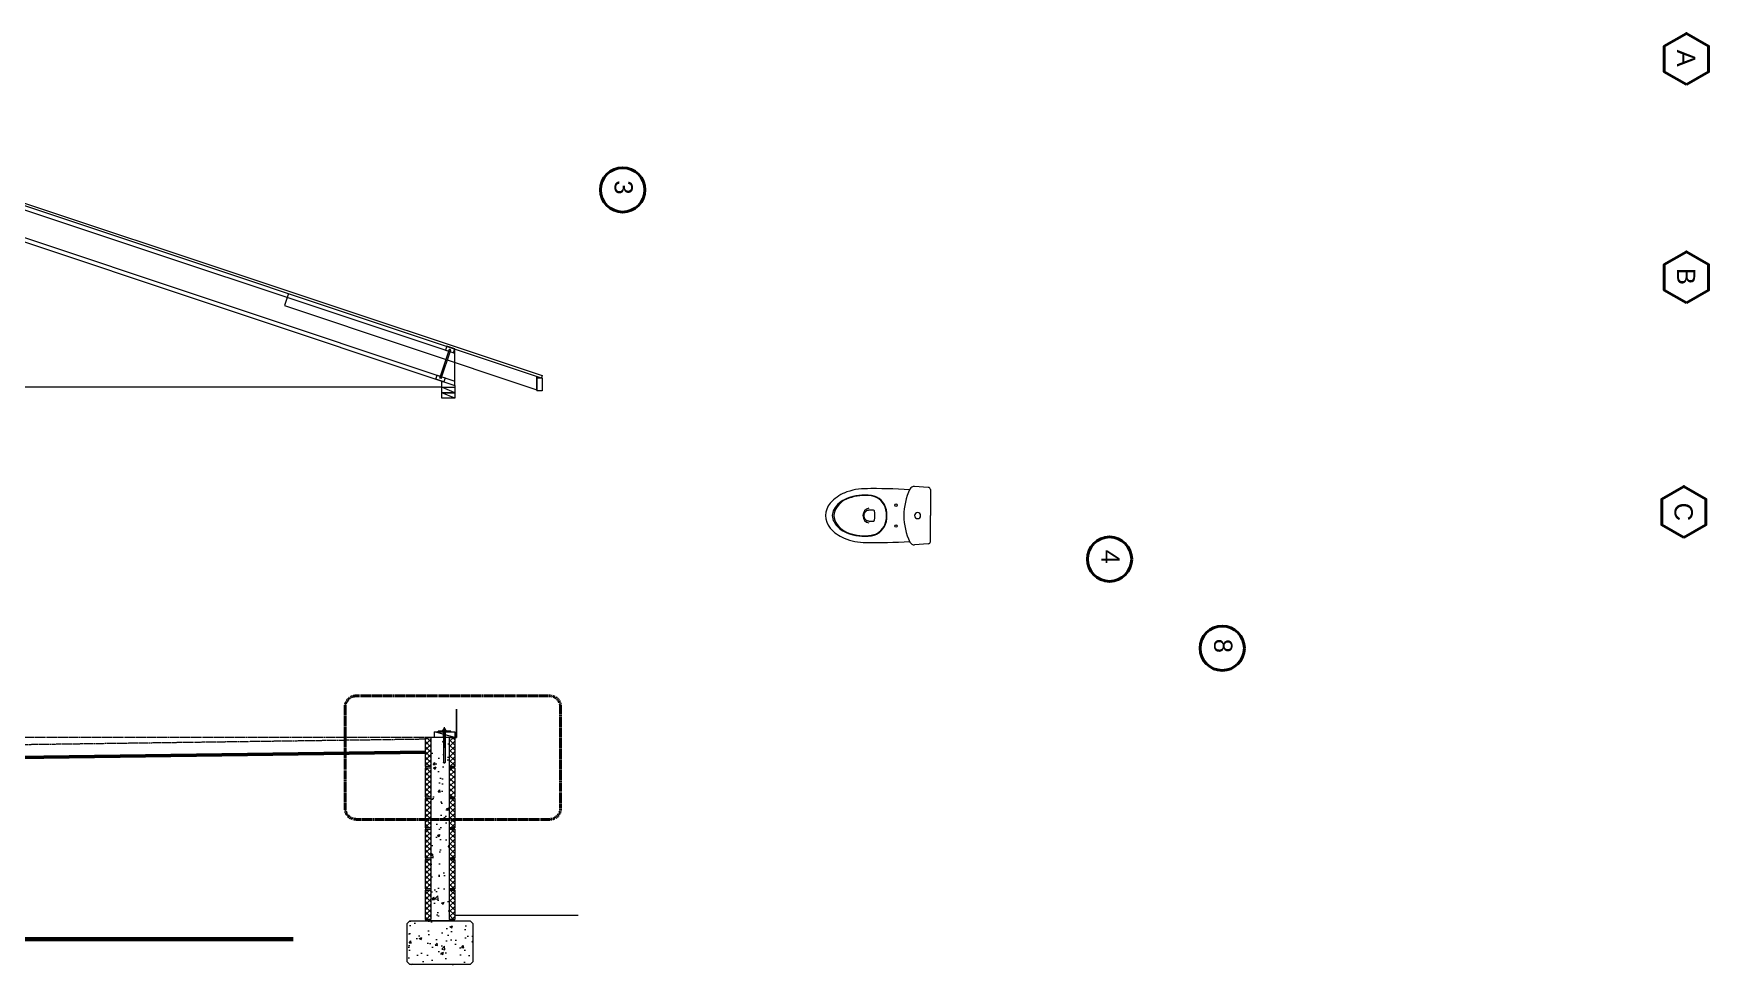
# Model space of a CAD drawing. Header units: inches. Extents: x -3905 to 10892, y 1064 to 9590.
# Drawn here: x 2803.1 to 3262.2, y 3614.7 to 3869.9 of the extents above; entities that cross this region are included whole.
import ezdxf

# ---------------------------------------------------------------- set-up
doc = ezdxf.new("R2010")
doc.units = ezdxf.units.IN
doc.header["$MEASUREMENT"] = 0
for name, pattern in [('CENTERLINE', [1.81, 0.75, -0.0625, 0.03, -0.0625, 0.75, -0.0625, 0.03, -0.0625]), ('MYHIDDEN', [0.1875, 0.125, -0.0625]), ('PHANTOM', [12, 7, -1, 1, -1, 1, -1])]:
    doc.linetypes.add(name, pattern=pattern)
doc.layers.add('Fenestration', color=40, linetype='Continuous')
doc.layers.add('Plumbing', color=210, linetype='Continuous', lineweight=0)
doc.layers.add('SECTIONS', color=70, linetype='Continuous', lineweight=0)
doc.styles.get("Standard").update_dxf_attribs({"font": 'arial.ttf', "oblique": 10})
pattern_1 = [(45, (-271.6989, 2431.6035), (-0.70710678, 0.70710678), []), (135, (-271.6989, 2431.6035), (-0.70710678, -0.70710678), [])]
pattern_2 = [(50, (-1869.4695, 1773.8825), (7.172602, -0.6275213), [0.75, -8.25]), (355, (-1869.4695, 1773.8825), (-1.387513, 7.521921), [0.6, -6.6]), (100.45144, (-1868.872, 1773.83), (5.785088, 6.8944), [0.637402, -7.011421]), (46.1842, (-1869.4695, 1775.8825), (10.672413, -1.655193), [1.125, -12.375]), (96.63564, (-1868.58, 1775.745), (9.34662, 9.741186), [0.956103, -10.517138]), (351.18416, (-1869.47, 1775.883), (9.34662, 9.741186), [0.9, -9.9]), (21, (-1868.4695, 1775.3825), (5.9690705, -4.026189), [0.75, -8.25]), (326, (-1868.4695, 1775.3825), (2.433153, 7.2515), [0.6, -6.6]), (71.45144, (-1867.972, 1775.047), (8.402224, 3.2253115), [0.637402, -7.011421]), (37.5, (-1869.4695, 1773.8825), (0.1215986, 3.3289385), [0, -6.52, 0, -6.7, 0, -6.625]), (7.5, (-1869.4695, 1773.8825), (2.6306954, 3.944117), [0, -3.82, 0, -6.37, 0, -2.525]), (327.5, (-1871.6995, 1773.8825), (5.3382244, -0.2255487), [0, -2.5, 0, -7.8, 0, -10.35]), (317.5, (-1872.6995, 1773.8825), (5.8318617, 1.00105), [0, -3.25, 0, -5.18, 0, -7.35])]

# ---------------------------------------------------------------- blocks, each defined once
blk = doc.blocks.new('*U461')
at = {"color": 0, "lineweight": 0}
blk.add_line((0, 0), (5.5, 1.5), dxfattribs=at)
blk.add_lwpolyline([(0, 0), (5.5, 0), (5.5, 1.5), (0, 1.5)], close=True, dxfattribs=at)
blk = doc.blocks.new('*U462')
at = {"color": 0, "lineweight": 0}
blk.add_line((0, 0), (3.5, 1.5), dxfattribs=at)
blk.add_lwpolyline([(0, 0), (3.5, 0), (3.5, 1.5), (0, 1.5)], close=True, dxfattribs=at)
blk = doc.blocks.new('*U452')
at = {"color": 0, "lineweight": 0}
for p, q in [((1.83, 0.2), (-1.68, 0.2)), ((-1.68, 0), (-1.68, 0.2)), ((1.83, 0), (-1.68, 0)), ((0.41, 0.53), (-0.41, 0.53)), ((-0.25, 0.85), (-0.25, -1.4)), ((0.25, 0.85), (-0.25, 0.85)), ((-0.25, -1.5), (-0.25, 0)), ((0.25, 0.85), (0.25, -1.4)), ((0.25, -1.5), (0.25, 0)), ((1.83, 0), (1.83, 0.2)), ((-0.25, -1.5), (-0.25, -8.38)), ((0.25, -1.5), (0.25, -8.38))]:
    blk.add_line(p, q, dxfattribs=at)
at = {"color": 0, "linetype": 'CENTERLINE', "lineweight": 0}
blk.add_line((0, 1.28), (0, -4.36), dxfattribs=at)
at = {"linetype": 'Continuous', "lineweight": 5}
for p, q in [((-0.75, -3.5), (-0.75, -3.5)), ((-0.25, -8.38), (0.25, -8.38)), ((-0.25, -8.38), (-0.12, -8.5)), ((-0.19, -8.44), (-0.25, -8.38)), ((-0.12, -8.5), (0.12, -8.5))]:
    blk.add_line(p, q, dxfattribs=at)
at = {"linetype": 'Continuous', "lineweight": 0}
blk.add_line((0.12, -8.5), (0.25, -8.38), dxfattribs=at)
at = {"color": 0, "lineweight": 0}
for points in [[(0.41, 0.53), (0.41, 0.2), (-0.41, 0.2), (-0.41, 0.53)], [(-0.3, 0.59), (0.3, 0.59)]]:
    blk.add_lwpolyline(points, dxfattribs=at)
for centre, radius, start, end in [((-0.3, 0.45), 0.136, 34.0045, 145.9955), ((0, 0.27), 0.317, 54.1118, 125.8882), ((0.3, 0.45), 0.136, 34, 146)]:
    blk.add_arc(centre, radius, start, end, dxfattribs=at)
blk = doc.blocks.new('BCI 9-12')
at = {"color": 0}
for p, q in [((0.96875, 0.5625), (0.96875, 8.9375)), ((1.34375, 8.9375), (0.96875, 8.9375)), ((1.34375, 0.5625), (1.34375, 8.9375)), ((1.34375, 0.5625), (0.96875, 0.5625))]:
    blk.add_line(p, q, dxfattribs=at)
for points in [[(1.34375, 8.375), (2.3125, 8.375), (2.3125, 9.5), (0, 9.5), (0, 8.375), (0.96875, 8.375)], [(1.34375, 1.125), (2.3125, 1.125), (2.3125, 0), (0, 0), (0, 1.125), (0.96875, 1.125)]]:
    blk.add_lwpolyline(points, dxfattribs=at)
blk = doc.blocks.new('*U12')
at = {"color": 0}
for p, q in [((-2.35, 13.89), (-2.35, 6.17)), ((-1.73, 14.55), (2.35, 14.84)), ((-2.35, -1.55), (-2.35, 6.17)), ((-1.73, -2.21), (2.35, -2.5))]:
    blk.add_line(p, q, dxfattribs=at)
at = {"color": 0, "linetype": 'PHANTOM'}
for p, q in [((15.83, 7.77), (14.46, 7.77)), ((14.53, 4.57), (15.83, 4.57))]:
    blk.add_line(p, q, dxfattribs=at)
at = {"color": 0, "linetype": 'Continuous'}
for centre in [(7.88, 9.28), (7.88, 3.06)]:
    blk.add_circle(centre, 0.356, dxfattribs=at)
at = {"color": 0}
for centre, radius, start, end in [((-1.68, 13.89), 0.667, 94.0122, 180), ((2.45, 13.42), 1.42, 25.5448, 94.0122), ((-12.72, 6.17), 18.24, 0, 25.5448), ((1.43, 6.17), 0.89, 0, 180), ((1.43, 6.17), 0.89, 180, 0), ((-12.72, 6.17), 18.24, 334.4552, 0), ((-1.68, -1.55), 0.667, 180, 265.9878), ((2.45, -1.08), 1.42, 265.9878, 334.4552)]:
    blk.add_arc(centre, radius, start, end, dxfattribs=at)
at = {"color": 0, "linetype": 'Continuous'}
for centre, radius, start, end in [((14.72, -163.74), 177.93, 89.2701, 93.5068), ((15.95, 6.86), 5.34, 98.1902, 168.8574), ((15.95, 6.86), 5.2, 98.1902, 168.8574), ((17.22, -1.95), 14.23, 68.1669, 98.1902), ((17.22, -1.95), 14.1, 70.5409, 98.1902), ((16.77, -2.73), 16.9, 67.4006, 90), ((19.55, 4.64), 7.12, 23.9228, 70.5409), ((19.65, 4.12), 7.7, 30.7706, 68.1669), ((18.99, 2.61), 11.12, 40.9645, 67.4006), ((19.44, 6.17), 8.9, 168.8574, 191.1426), ((19.44, 6.17), 8.76, 168.8574, 191.1426), ((21.25, 6.17), 7.12, 168.7667, 191.2333), ((14.53, 7.5), 0.267, 90, 168.7667), ((15.46, 6.17), 2.22, 281.3482, 78.6518), ((23, 6.17), 3.34, 336.0772, 23.9228), ((23.09, 6.17), 3.69, 329.2294, 30.7706), ((23.09, 6.17), 5.69, 319.0355, 40.9645), ((15.95, 5.48), 5.34, 191.1426, 261.8098), ((15.95, 5.48), 5.2, 191.1426, 261.8098), ((14.53, 4.84), 0.267, 191.2333, 270), ((17.22, 14.29), 14.23, 261.8098, 291.8331), ((17.22, 14.29), 14.1, 261.8098, 289.4591), ((19.55, 7.7), 7.12, 289.4591, 336.0772), ((19.65, 8.22), 7.7, 291.8331, 329.2294), ((18.99, 9.73), 11.12, 291.2543, 319.0355), ((14.72, 176.08), 177.93, 266.4932, 270.7284), ((16.77, 15.07), 16.9, 268.5146, 292.5994)]:
    blk.add_arc(centre, radius, start, end, dxfattribs=at)
at = {"color": 0, "linetype": 'PHANTOM'}
blk.add_arc((15.83, 6.17), 1.6, 270, 90, dxfattribs=at)

msp = doc.modelspace()

# ---------------------------------------------------------------- hatches: boundary and pattern name
at = {"layer": 'SECTIONS', "lineweight": 0}
h = msp.add_hatch(dxfattribs=at)
h.set_pattern_fill('AR-CONC', color=256)
h.set_pattern_definition([(50, (-33.9096, 3919.938), (7.172602, -0.627521), [0.75, -8.25]), (355, (-33.9096, 3919.938), (-1.387513, 7.521921), [0.6, -6.6]), (100.45144, (-33.312, 3919.886), (5.785088, 6.8944), [0.637402, -7.011421]), (46.1842, (-33.9096, 3921.938), (10.672413, -1.655193), [1.125, -12.375]), (96.63564, (-33.02, 3921.8), (9.34662, 9.741186), [0.956103, -10.517138]), (351.18416, (-33.91, 3921.938), (9.34662, 9.741186), [0.9, -9.9]), (21, (-32.9096, 3921.438), (5.96907, -4.026189), [0.75, -8.25]), (326, (-32.9096, 3921.438), (2.433153, 7.2515), [0.6, -6.6]), (71.45144, (-32.412, 3921.1026), (8.402224, 3.225312), [0.637402, -7.011421]), (37.5, (-33.9096, 3919.938), (0.1215986, 3.3289385), [0, -6.52, 0, -6.7, 0, -6.625]), (7.5, (-33.9096, 3919.938), (2.6306954, 3.944117), [0, -3.82, 0, -6.37, 0, -2.525]), (327.5, (-36.1396, 3919.938), (5.3382244, -0.2255487), [0, -2.5, 0, -7.8, 0, -10.35]), (317.5, (-37.1396, 3919.938), (5.831862, 1.00105), [0, -3.25, 0, -5.18, 0, -7.35])])
h.paths.add_polyline_path([(2917.07348, 3652.21976), (2917.07348, 3651.84476), (2917.07348, 3643.84476), (2917.07348, 3643.46976), (2917.07348, 3635.46976), (2917.07348, 3635.09476), (2917.07348, 3627.09476), (2918.57348, 3627.09476, 0.635745567), (2918.57348, 3626.71976), (2910.57348, 3626.71976, 0.635745567), (2910.57348, 3627.09476), (2912.07348, 3627.09476), (2912.07348, 3635.09476), (2912.07348, 3635.46976), (2912.07348, 3643.46976), (2912.07348, 3643.84476), (2912.07348, 3651.84476), (2912.07348, 3652.21976), (2912.07348, 3660.21976), (2912.07348, 3660.59476), (2912.07348, 3668.59476), (2912.07348, 3668.96976), (2912.07348, 3676.96976), (2912.82348, 3676.96976), (2912.82348, 3670.50894, 1), (2913.32348, 3670.50894), (2913.32348, 3676.96976), (2917.07348, 3676.96976), (2917.07348, 3668.96976), (2917.07348, 3668.59476), (2917.07348, 3660.59476), (2917.07348, 3660.21976)])
h = msp.add_hatch(dxfattribs=at)
h.set_pattern_fill('ANSI37', color=256, scale=8)
h.set_pattern_definition(pattern_1)
h.paths.add_polyline_path([(2912.07348, 3668.96976), (2910.57348, 3668.96976), (2910.57348, 3676.96976), (2912.07348, 3676.96976)])
h = msp.add_hatch(dxfattribs=at)
h.set_pattern_fill('ANSI37', color=256, scale=8)
h.set_pattern_definition(pattern_1)
h.paths.add_polyline_path([(2917.07348, 3676.96976), (2918.57348, 3676.96976), (2918.57348, 3668.96976), (2917.07348, 3668.96976)])
h = msp.add_hatch(dxfattribs=at)
h.set_pattern_fill('ANSI37', color=256, scale=8)
h.set_pattern_definition(pattern_1)
h.paths.add_polyline_path([(2912.07348, 3660.59476), (2910.57348, 3660.59476), (2910.57348, 3668.59476), (2912.07348, 3668.59476)])
h = msp.add_hatch(dxfattribs=at)
h.set_pattern_fill('ANSI37', color=256, scale=8)
h.set_pattern_definition([(45, (-33.9096, 3919.9381), (-0.70710678, 0.70710678), []), (135, (-33.9096, 3919.9381), (-0.70710678, -0.70710678), [])])
h.paths.add_polyline_path([(2918.57348, 3660.59476), (2917.07348, 3660.59476), (2917.07348, 3668.59476), (2918.57348, 3668.59476)])
h = msp.add_hatch(dxfattribs=at)
h.set_pattern_fill('ANSI37', color=256, scale=8)
h.set_pattern_definition(pattern_1)
h.paths.add_polyline_path([(2918.57348, 3652.21976), (2917.07348, 3652.21976), (2917.07348, 3660.21976), (2918.57348, 3660.21976)])
h.paths.add_polyline_path([(2912.07348, 3652.21976), (2910.57348, 3652.21976), (2910.57348, 3660.21976), (2912.07348, 3660.21976)])
h.paths.add_polyline_path([(2918.57348, 3643.84476), (2917.07348, 3643.84476), (2917.07348, 3651.84476), (2918.57348, 3651.84476)])
h.paths.add_polyline_path([(2912.07348, 3643.84476), (2910.57348, 3643.84476), (2910.57348, 3651.84476), (2912.07348, 3651.84476)])
h.paths.add_polyline_path([(2917.07348, 3643.46976), (2918.57348, 3643.46976), (2918.57348, 3635.46976), (2917.07348, 3635.46976)])
h.paths.add_polyline_path([(2912.07348, 3635.46976), (2910.57348, 3635.46976), (2910.57348, 3643.46976), (2912.07348, 3643.46976)])
h.paths.add_polyline_path([(2917.07348, 3635.09476), (2918.57348, 3635.09476), (2918.57348, 3627.09476), (2917.07348, 3627.09476)])
h.paths.add_polyline_path([(2910.57348, 3635.09476), (2912.07348, 3635.09476), (2912.07348, 3627.09476), (2910.57348, 3627.09476)])
h = msp.add_hatch(dxfattribs=at)
h.set_pattern_fill('AR-CONC', color=256)
h.set_pattern_definition(pattern_2)
h.paths.add_polyline_path([(2922.82348, 3614.71976), (2923.57348, 3615.46976), (2923.57348, 3625.96976), (2922.82348, 3626.71976), (2906.32348, 3626.71976), (2905.57348, 3625.96976), (2905.57348, 3615.46976), (2906.32348, 3614.71976)])
h = msp.add_hatch(dxfattribs=at)
h.set_pattern_fill('AR-CONC', color=256)
h.set_pattern_definition(pattern_2)
h.paths.add_polyline_path([(2906.32348, 3626.71976), (2905.57348, 3625.96976), (2905.57348, 3615.46976), (2906.32348, 3614.71976), (2922.82348, 3614.71976), (2923.57348, 3615.46976), (2923.57348, 3625.96976), (2922.82348, 3626.71976)])

# ---------------------------------------------------------------- linework, layer by layer
at = {"layer": 'Fenestration', "lineweight": 40}
for points in [[(3256.11306, 3855.93278), (3262.17524, 3859.43278), (3262.17524, 3866.43278), (3256.11306, 3869.93278), (3250.05088, 3866.43278), (3250.05088, 3859.43278)], [(3256.11306, 3796.10569), (3262.17524, 3799.60569), (3262.17524, 3806.60569), (3256.11306, 3810.10569), (3250.05088, 3806.60569), (3250.05088, 3799.60569)], [(3255.42376, 3731.76418), (3261.48594, 3735.26418), (3261.48594, 3742.26418), (3255.42376, 3745.76418), (3249.36158, 3742.26418), (3249.36158, 3735.26418)]]:
    msp.add_lwpolyline(points, close=True, dxfattribs=at)
for centre in [(2964.60333, 3827.0702), (3098.03359, 3725.83316), (3128.90838, 3701.4072)]:
    msp.add_circle(centre, 6.07839, dxfattribs=at)
at = {"layer": 'SECTIONS', "linetype": 'Continuous', "lineweight": 0}
for p, q in [((2678.57348, 3863.48364), (2942.57348, 3775.48364)), ((2678.57348, 3862.29826), (2918.57348, 3782.29826)), ((2678.77112, 3864.07657), (2942.57348, 3776.14245)), ((2678.57348, 3854.65915), (2918.57348, 3774.65915)), ((2678.57348, 3853.46976), (2918.57348, 3773.46976)), ((2873.03668, 3798.66257), (2871.92988, 3795.34218)), ((2871.92988, 3795.34218), (2941.07348, 3772.29432)), ((2918.57348, 3773.46976), (2918.57348, 3783.48364)), ((2915.07348, 3772.96976), (2915.07348, 3774.49976)), ((2915.07348, 3774.49976), (2915.48348, 3774.49976)), ((2918.57348, 3773.46976), (2918.57348, 3772.92976)), ((2941.07348, 3772.29432), (2941.07348, 3775.98364)), ((2941.07348, 3775.48364), (2941.07348, 3771.98364)), ((2942.57348, 3775.48364), (2941.07348, 3775.48364)), ((2942.57348, 3776.14245), (2942.37584, 3775.54952)), ((2942.57348, 3775.48364), (2942.57348, 3771.98364)), ((2942.57348, 3771.98364), (2941.07348, 3771.98364)), ((2919.07348, 3676.96976), (2919.07348, 3684.68338)), ((2919.07348, 3684.68338), (2919.07348, 3676.96976)), ((2918.57348, 3676.96976), (2918.57348, 3669.74222)), ((2918.57348, 3676.96976), (2919.07348, 3676.96976)), ((2918.57348, 3628.21976), (2952.4381, 3628.21976))]:
    msp.add_line(p, q, dxfattribs=at)
at = {"layer": 'SECTIONS', "lineweight": 0}
for p, q in [((2915.07348, 3772.96976), (2684.07348, 3772.96976)), ((2912.07348, 3676.96976), (2912.07348, 3668.96976)), ((2917.07348, 3676.96976), (2917.07348, 3668.96976)), ((2910.57348, 3668.59476), (2912.07348, 3668.59476)), ((2912.07348, 3668.96976), (2912.07348, 3668.59476)), ((2912.07348, 3668.59476), (2912.07348, 3660.59476)), ((2917.07348, 3668.96976), (2917.07348, 3668.59476)), ((2918.57348, 3668.59476), (2917.07348, 3668.59476)), ((2917.07348, 3668.59476), (2917.07348, 3660.59476)), ((2910.57348, 3660.21976), (2912.07348, 3660.21976)), ((2912.07348, 3660.59476), (2912.07348, 3660.21976)), ((2912.07348, 3660.21976), (2912.07348, 3652.21976)), ((2917.07348, 3660.59476), (2917.07348, 3660.21976)), ((2918.57348, 3660.21976), (2917.07348, 3660.21976)), ((2917.07348, 3660.21976), (2917.07348, 3652.21976)), ((2910.57348, 3651.84476), (2912.07348, 3651.84476)), ((2912.07348, 3652.21976), (2912.07348, 3651.84476)), ((2912.07348, 3651.84476), (2912.07348, 3643.84476)), ((2917.07348, 3652.21976), (2917.07348, 3651.84476)), ((2918.57348, 3651.84476), (2917.07348, 3651.84476)), ((2917.07348, 3651.84476), (2917.07348, 3643.84476)), ((2910.57348, 3643.46976), (2912.07348, 3643.46976)), ((2912.07348, 3643.84476), (2912.07348, 3643.46976)), ((2912.07348, 3643.46976), (2912.07348, 3635.46976)), ((2917.07348, 3643.84476), (2917.07348, 3643.46976)), ((2918.57348, 3643.46976), (2917.07348, 3643.46976)), ((2917.07348, 3643.46976), (2917.07348, 3635.46976)), ((2910.57348, 3635.09476), (2912.07348, 3635.09476)), ((2912.07348, 3635.46976), (2912.07348, 3635.09476)), ((2912.07348, 3635.09476), (2912.07348, 3627.09476)), ((2917.07348, 3635.46976), (2917.07348, 3635.09476)), ((2918.57348, 3635.09476), (2917.07348, 3635.09476)), ((2917.07348, 3635.09476), (2917.07348, 3627.09476)), ((2918.57348, 3626.71976), (2910.57348, 3626.71976))]:
    msp.add_line(p, q, dxfattribs=at)
at = {"layer": 'SECTIONS', "linetype": 'MYHIDDEN', "lineweight": 0}
for p, q in [((2918.57348, 3676.96976), (2678.57348, 3676.96976)), ((2910.52532, 3676.46943), (2678.57348, 3673.27743))]:
    msp.add_line(p, q, dxfattribs=at)
at = {"layer": 'SECTIONS', "linetype": 'Continuous', "lineweight": 50}
msp.add_line((2910.57348, 3672.96976), (2692.57348, 3669.96976), dxfattribs=at)
at = {"layer": 'SECTIONS', "linetype": 'Continuous', "lineweight": 60}
msp.add_line((2874.34891, 3621.68808), (2675.76798, 3621.68808), dxfattribs=at)
at = {"layer": 'SECTIONS', "linetype": 'MYHIDDEN', "lineweight": 40}
msp.add_lwpolyline([(2891.5487, 3688.35778), (2944.60245, 3688.35778, -0.414213562), (2947.60245, 3685.35778), (2947.60245, 3657.51449, -0.414213562), (2944.60245, 3654.51449), (2891.5487, 3654.51449, -0.414213562), (2888.5487, 3657.51449), (2888.5487, 3685.35778, -0.414213562)], format="xyb", close=True, dxfattribs=at)
at = {"layer": 'SECTIONS', "lineweight": 0}
for points in [[(2912.07348, 3668.96976), (2910.57348, 3668.96976), (2910.57348, 3676.96976), (2912.07348, 3676.96976)], [(2917.07348, 3676.96976), (2918.57348, 3676.96976), (2918.57348, 3668.96976), (2917.07348, 3668.96976)], [(2912.07348, 3660.59476), (2910.57348, 3660.59476), (2910.57348, 3668.59476), (2912.07348, 3668.59476)], [(2917.07348, 3668.59476), (2918.57348, 3668.59476), (2918.57348, 3660.59476), (2917.07348, 3660.59476)], [(2912.07348, 3652.21976), (2910.57348, 3652.21976), (2910.57348, 3660.21976), (2912.07348, 3660.21976)], [(2917.07348, 3660.21976), (2918.57348, 3660.21976), (2918.57348, 3652.21976), (2917.07348, 3652.21976)], [(2912.07348, 3643.84476), (2910.57348, 3643.84476), (2910.57348, 3651.84476), (2912.07348, 3651.84476)], [(2917.07348, 3651.84476), (2918.57348, 3651.84476), (2918.57348, 3643.84476), (2917.07348, 3643.84476)], [(2912.07348, 3635.46976), (2910.57348, 3635.46976), (2910.57348, 3643.46976), (2912.07348, 3643.46976)], [(2917.07348, 3643.46976), (2918.57348, 3643.46976), (2918.57348, 3635.46976), (2917.07348, 3635.46976)], [(2912.07348, 3627.09476), (2910.57348, 3627.09476), (2910.57348, 3635.09476), (2912.07348, 3635.09476)], [(2917.07348, 3635.09476), (2918.57348, 3635.09476), (2918.57348, 3627.09476), (2917.07348, 3627.09476)]]:
    msp.add_lwpolyline(points, dxfattribs=at)
msp.add_lwpolyline([(2922.82348, 3614.71976), (2906.32348, 3614.71976), (2905.57348, 3615.46976), (2905.57348, 3625.96976), (2906.32348, 3626.71976), (2922.82348, 3626.71976), (2923.57348, 3625.96976), (2923.57348, 3615.46976)], close=True, dxfattribs=at)
for centre, start, end in [((2910.48562, 3668.78226), 295.1080406, 64.8919594), ((2918.66134, 3668.78226), 115.1080406, 244.8919594), ((2910.48562, 3660.40726), 295.1080406, 64.8919594), ((2918.66134, 3660.40726), 115.1080406, 244.8919594), ((2910.48562, 3652.03226), 295.1080406, 64.8919594), ((2918.66134, 3652.03226), 115.1080406, 244.8919594), ((2910.48562, 3643.65726), 295.1080406, 64.8919594), ((2918.66134, 3643.65726), 115.1080406, 244.8919594), ((2910.48562, 3635.28226), 295.1080406, 64.8919594), ((2918.66134, 3635.28226), 115.1080406, 244.8919594), ((2910.48562, 3626.90726), 295.1080406, 64.8919594), ((2918.66134, 3626.90726), 115.1080406, 244.8919594)]:
    msp.add_arc(centre, 0.20707, start, end, dxfattribs=at)

# ---------------------------------------------------------------- block references
at = {"layer": 'Plumbing', "lineweight": 0, "xscale": 0.9225034402210461, "yscale": 0.9225034402210461, "zscale": 0.9225034402210461, "rotation": 180}
msp.add_blockref('*U12', (3046.76767, 3743.46074), dxfattribs=at)
at = {"layer": 'SECTIONS', "linetype": 'Continuous', "lineweight": 0, "xscale": 0.9996000000000006, "yscale": 0.9996000000000006, "zscale": 0.9996000000000006, "rotation": 341.5650511770934}
msp.add_blockref('BCI 9-12', (2913.37756, 3775.20574), dxfattribs=at)
at = {"layer": 'SECTIONS', "linetype": 'Continuous', "lineweight": 0, "xscale": -1}
for name, p in [('*U462', (2918.57348, 3771.46976)), ('*U462', (2918.57348, 3769.96976)), ('*U461', (2918.57348, 3676.96976))]:
    msp.add_blockref(name, p, dxfattribs=at)
at = {"layer": 'SECTIONS', "linetype": 'Continuous', "lineweight": 0, "xscale": 0.99996, "yscale": 0.99996, "zscale": 0.99996}
msp.add_blockref('*U452', (2915.71092, 3678.46976), dxfattribs=at)

# ---------------------------------------------------------------- texts
at = {"layer": 'Fenestration', "lineweight": 0}
for s, p in [('A', (3253.55088, 3865.49495)), ('3', (2962.3818, 3829.66808)), ('B', (3253.55088, 3805.66787)), ('C', (3252.86158, 3741.32636)), ('4', (3095.81206, 3728.43104)), ('8', (3126.68685, 3704.00508))]:
    msp.add_text(s, height=5, rotation=270, dxfattribs=at).set_placement(p)

doc.saveas('drawing.dxf')
